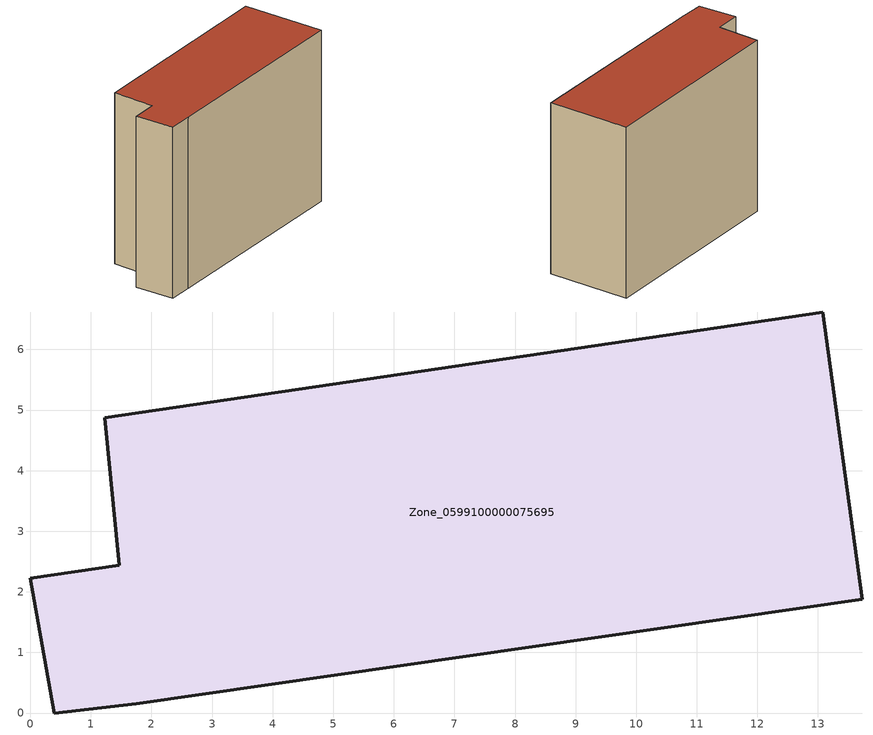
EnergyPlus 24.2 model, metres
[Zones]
Zone_0599100000075695
 floor ground (C_G): 1.75,0.15 0.4,0 0,2.22 1.47,2.44 1.23,4.87 13.08,6.62 13.73,1.88 z0
 wall outside (C_F): 0.4,0 1.75,0.15 13.73,1.88 13.08,6.62 1.23,4.87 1.47,2.44 0,2.22 0.4,0 z0:9.95
 roof outside (C_R): 1.75,0.15 13.73,1.88 13.08,6.62 1.23,4.87 1.47,2.44 0,2.22 0.4,0 z9.95
[BUILDING]
Pand.0599100000075695: North Axis=0; Terrain=City; Loads Convergence Tolerance Value=0.04; Temperature Convergence Tolerance Value=0.4; Solar Distribution=FullExterior; Maximum Number of Warmup Days=25; Minimum Number of Warmup Days=1
[Site:Location]
Rotterdam.The.Hague.AP_ZH_NLD Design_Conditions: Latitude=51.96; Longitude=4.45; Time Zone=1; Elevation=-4.5
[SITE:GROUNDTEMPERATURE:BUILDINGSURFACE]
18, 18, 18, 18, 18, 18, 18, 18, 18, 18, 18, 18
[MATERIAL] Thermal Absorptance=0.9; Solar Absorptance=0.7; Visible Absorptance=0.7
Name | Roughness | Thickness | Conductivity | Density | Specific Heat
G.TI.1946 | MediumSmooth | 0.15 | 1 | 540 | 1210
F.TI.1946 | Rough | 0.3 | 0.857143 | 1920 | 840
R.TI.1946 | MediumRough | 0.2 | 0.1 | 1500 | 1000
[CONSTRUCTION]
C_G: G.TI.1946
C_F: F.TI.1946
C_R: R.TI.1946
[ZONE]
Zone_0599100000075695: Type=1; Multiplier=1; Ceiling Height=Autocalculate; Volume=Autocalculate; Floor Area=autocalculate; Part of Total Floor Area=Yes
[ZONEINFILTRATION:DESIGNFLOWRATE]
Infil_Zone_0599100000075695: Zone or ZoneList or Space or SpaceList=Zone_0599100000075695; Schedule=AlwaysOn; Design Flow Rate Calculation Method=Flow/Area; Flow Rate per Floor Area=0.003; Constant Term Coefficient=1; Temperature Term Coefficient=0; Velocity Term Coefficient=0; Velocity Squared Term Coefficient=0
[HVACTEMPLATE:ZONE:IDEALLOADSAIRSYSTEM]
Zone_0599100000075695: Maximum Heating Supply Air Temperature=50; Minimum Cooling Supply Air Temperature=13; Maximum Heating Supply Air Humidity Ratio=0.0156; Minimum Cooling Supply Air Humidity Ratio=0.0077; Heating Limit=NoLimit; Cooling Limit=NoLimit; Dehumidification Control Type=ConstantSensibleHeatRatio; Cooling Sensible Heat Ratio=0.7; Dehumidification Setpoint=60; Humidification Control Type=None; Humidification Setpoint=30; Outdoor Air Method=None; Outdoor Air Flow Rate per Person=0.00944; Outdoor Air Flow Rate per Zone Floor Area=0; Outdoor Air Flow Rate per Zone=0; Demand Controlled Ventilation Type=None; Outdoor Air Economizer Type=NoEconomizer; Heat Recovery Type=None; Sensible Heat Recovery Effectiveness=0.7; Latent Heat Recovery Effectiveness=0.65
[ZONECONTROL:THERMOSTAT]
ThermostatControl_Zone_0599100000075695: Zone or ZoneList=Zone_0599100000075695; Control Type Schedule=DualSetpointControlType; Control 1=Thermostat_Zone_0599100000075695; Temperature Difference Between Cutout And Setpoint=0
[THERMOSTATSETPOINT:DUALSETPOINT]
Thermostat_Zone_0599100000075695: Heating Setpoint Temperature Schedule=HeatingSetpoint_Zone_0599100000075695; Cooling Setpoint Temperature Schedule=CoolingSetpoint_Zone_0599100000075695
[SCHEDULE:COMPACT]
HeatingSetpoint_Zone_0599100000075695: Through: 12/31, For: AllDays, Until: 24:00, 21
CoolingSetpoint_Zone_0599100000075695: Through: 12/31, For: AllDays, Until: 24:00, 24
DualSetpointControlType: Through: 12/31, For: AllDays, Until: 24:00, 4
AlwaysOn: Through: 12/31, For: AllDays, Until: 24:00, 1
